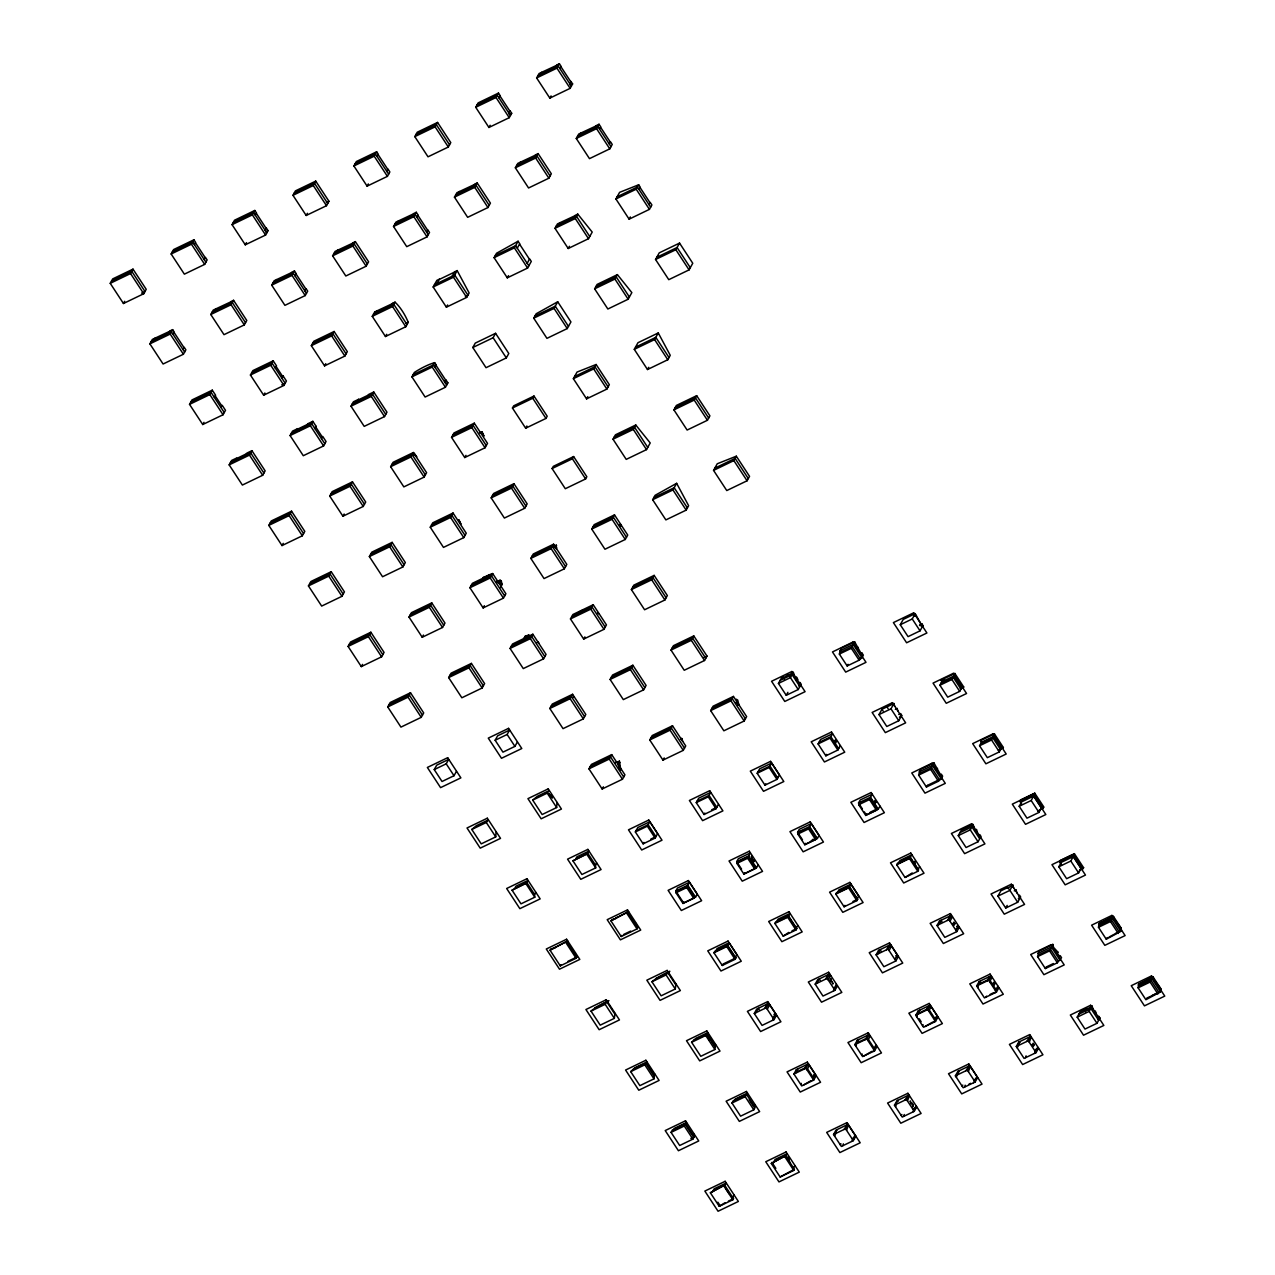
<?xml version="1.0" encoding="UTF-8"?>
<svg xmlns="http://www.w3.org/2000/svg" width="1275" height="1275" viewBox="0 0 1275 1275"><rect width="100%" height="100%" fill="white"/><g stroke="black" fill="none" stroke-linecap="round" stroke-linejoin="round"><path stroke-width="1.5" d="M471.798 829.467L486.301 822.487L488.325 819.921L476.34 825.69L471.798 829.467L481.233 843.875L495.736 836.878L496.118 831.826M532.711 800.126L547.214 793.146L549.238 790.58L537.253 796.349L532.711 800.126L542.146 814.534L556.649 807.537L557.032 802.485M594.963 1007.792C625.435 992.874 597.529 1004.971 591.026 1011.107L600.222 1025.148L614.359 1018.343L615.044 1013.37M655.876 978.451C686.348 963.533 658.442 975.63 651.939 981.766L661.135 995.807L675.272 989.002L675.957 984.029M413.993 453.31L413.722 455.637L413.993 453.31L416.766 456.928L414.646 454.027M496.565 582.213L500.055 580.189L501.25 580.89L502.127 584.476L500.278 587.6M604.573 521.22L604.717 520.152M653.979 1078.857L654.187 1074.777L646.393 1062.872L646.887 1061.979L634.902 1067.749L630.695 1071.638L639.875 1085.647L653.979 1078.857L644.799 1064.832L646.393 1062.872L634.408 1068.641M714.893 1049.516L715.1 1045.436L707.306 1033.531L707.8 1032.638L695.815 1038.408L691.608 1042.297L700.788 1056.306L714.893 1049.516L705.712 1035.507L707.306 1033.531L695.321 1039.3M551.071 546.146L556.41 545.206L556.139 546.353L554.864 545.955M582.404 611.283L582.675 610.135L578.611 612.319M680.547 739.388L680.818 738.241L682.093 738.639L682.571 741.397M681.822 739.787L682.093 738.639M954.847 673.439L951.883 679.479L939.914 685.249L947.707 697.154L959.692 691.385L961.573 687.974L963.741 687.018L954.847 673.439L941.189 680.021L941.795 681.838L939.914 685.249M994.484 733.97L991.536 739.994L979.551 745.763L987.344 757.669L999.329 751.899L1001.226 748.489L1003.377 747.533L994.484 733.97L980.826 740.536L981.447 742.353L979.551 745.763M619.905 526.049L620.686 524.487L619.443 524.726M619.427 768.458L617.929 764.06L619.443 761.159L614.741 762.896M110.24 283.337L112.694 278.906L132.998 269.137L146.211 289.298L143.756 293.728L123.452 303.498L110.24 283.337L130.544 273.551L132.998 269.137M123.452 303.498L124.679 301.298M204.255 259.654L205.482 257.438L207.124 259.957L204.669 264.387L184.365 274.157L171.153 253.996L173.607 249.565L193.912 239.796L195.569 242.314L194.342 244.529M171.153 253.996L191.457 244.21L193.912 239.796M182.978 349.509L184.206 347.294L185.863 349.812L183.393 354.243L163.088 364.012L149.876 343.852L152.347 339.421L169.926 331.197M153.653 340.409L154.881 338.21M168.874 333.078L170.101 330.863L172.651 329.651L174.292 332.169L173.065 334.385M149.876 343.852L170.181 334.066L172.651 329.651M265.152 230.313L266.395 228.097L268.037 230.616L265.582 235.046L245.278 244.816L232.066 224.655L234.52 220.224L254.825 210.455L256.482 212.973L255.255 215.188M232.066 224.655L252.37 214.869L254.825 210.455M245.278 244.816L246.505 242.617M229.787 303.737L231.014 301.522L233.564 300.31L246.776 320.471L244.306 324.902L224.002 334.672L210.789 314.511L213.26 310.08L230.839 301.856M214.567 311.068L215.794 308.869M210.789 314.511L231.094 304.725L233.564 300.31M292.979 195.314L295.433 190.883L315.738 181.114L328.95 201.275L326.496 205.705L306.191 215.475L292.979 195.314L313.283 185.528L315.738 181.114M220.973 407.506L222.201 405.291L225.5 410.327L223.045 414.757L202.741 424.527L189.529 404.366L191.983 399.936L212.287 390.166L215.587 395.202L214.359 397.418M306.191 215.475L307.418 213.276M189.529 404.366L209.833 394.581L212.287 390.166M304.805 290.827L306.032 288.612L307.689 291.13L305.219 295.561L284.915 305.347L271.702 285.17L274.173 280.739L291.752 272.515M275.48 281.727L276.707 279.528M202.741 424.527L203.968 422.328M290.7 274.396L291.927 272.181L294.461 270.969L296.119 273.488L294.892 275.703M271.702 285.17L292.007 275.384L294.461 270.969M387.361 170.085A3.124 2.693 29.1 0 1 388.222 169.416L389.863 171.95L387.409 176.364L367.104 186.15L353.892 165.973L356.347 161.542L376.651 151.773L378.308 154.291L377.081 156.506M281.902 376.762A6.247 5.387 29.1 0 1 283.114 375.95L286.413 381.002L283.958 385.417L263.654 395.202L250.426 375.025L252.896 370.595L273.201 360.825L276.5 365.861L275.272 368.077M353.892 165.973L374.197 156.188L376.651 151.773M367.104 186.15L368.332 183.935M250.426 375.025L270.73 365.24L273.201 360.825M351.613 245.055L352.84 242.856L355.374 241.628L368.603 261.805L366.132 266.22L345.828 276.006L332.616 255.829L335.07 251.414L352.665 243.174M336.393 252.386L337.62 250.187M386.978 171.631L388.222 169.416M263.654 395.202L264.881 392.987M245.613 455.334L246.856 453.119L251.924 450.681L265.136 470.858L262.682 475.272L242.378 485.058L229.165 464.881L231.62 460.466L236.704 458.012L235.477 460.227M332.616 255.829L352.92 246.043L355.374 241.628M414.805 136.632L417.26 132.218L437.564 122.432L450.776 142.609L448.322 147.023L428.017 156.809L414.805 136.632L435.11 126.847L437.564 122.432M281.871 378.165L283.114 375.95M229.165 464.881L249.47 455.095L251.924 450.681M311.339 345.684L313.809 341.27L334.114 331.484L347.326 351.661L344.856 356.076L324.567 365.861L311.339 345.684L331.643 335.899L334.114 331.484M426.631 232.146L427.858 229.93L429.5 232.464L427.045 236.879L406.741 246.665L393.529 226.488L395.983 222.073L413.578 213.833M397.29 223.061L398.533 220.846M324.567 365.861L325.794 363.646M321.523 438.68L322.75 436.464L326.049 441.517L323.595 445.931L303.291 455.717L290.078 435.54L292.533 431.125L297.617 428.671A18.742 16.161 29.1 0 0 299.035 430.583M412.526 215.714L413.753 213.515L416.287 212.287L417.945 214.806L416.718 217.021M393.529 226.488L413.833 216.702L416.287 212.287M508.805 112.949L510.032 110.734L511.689 113.268L509.235 117.683L488.931 127.468L475.718 107.291L478.173 102.877L498.477 93.091L500.135 95.609L498.892 97.824M296.374 430.886L297.617 428.671M306.526 425.993L307.769 423.778L312.837 421.34L316.136 426.376L314.909 428.591M290.078 435.54L310.383 425.754L312.837 421.34M391.25 305.57L392.477 303.37L395.027 302.143A29.771 12.877 64.3 0 1 408.239 322.32L405.769 326.735L385.464 336.52L372.252 316.343L374.723 311.929L392.302 303.689M376.029 312.917L377.257 310.702A29.771 12.877 64.3 0 1 378.516 311.929M475.718 107.291L496.023 97.506L498.477 93.091M488.931 127.468L490.158 125.253M268.802 525.396L271.256 520.981L291.561 511.195L304.789 531.372L302.318 535.787L282.014 545.572L268.802 525.396L289.106 515.61L291.561 511.195M372.252 316.343L392.557 306.558L395.027 302.143M473.439 186.373L474.667 184.174L477.201 182.947L490.413 203.123L487.958 207.538L467.654 217.324L454.442 197.147L456.896 192.732L474.475 184.493M458.203 193.72L459.446 191.505M385.464 336.52L386.707 334.305M367.439 396.652L368.682 394.437L373.75 391.999L386.963 412.176L384.508 416.59L364.204 426.376L350.992 406.199L353.446 401.784L358.53 399.33A6.247 5.387 29.1 0 1 358.912 400.015M454.442 197.147L474.746 187.361L477.201 182.947M569.718 83.608L570.945 81.393L572.602 83.927L570.148 88.342L549.844 98.127L536.632 77.95L539.086 73.536L556.665 65.312M357.287 401.545L358.53 399.33M540.393 74.524L541.62 72.308M282.014 545.572L283.241 543.357M350.992 406.199L371.296 396.413L373.75 391.999M452.163 276.229L454.633 271.814L457.167 270.587L469.152 292.979L466.682 297.394L446.377 307.179L433.165 287.002L436.863 280.373L439.397 279.145L436.943 283.576M555.613 67.177L556.856 64.977L559.39 63.75L561.048 66.268L559.805 68.483M536.632 77.95L556.936 68.165L559.39 63.75M549.844 98.127L551.071 95.912M329.715 496.055L332.169 491.64L352.474 481.854L365.702 502.031L363.232 506.446L342.927 516.232L329.715 496.055L350.019 486.269L352.474 481.854M433.165 287.002L453.47 277.217L457.167 270.587M534.352 157.032L535.58 154.833L538.114 153.606L551.326 173.782L548.872 178.197L528.567 187.983L515.355 167.806L517.809 163.391L535.388 155.167M519.116 164.379L520.359 162.164M446.377 307.179L447.621 304.964M444.816 380.715A29.771 7.825 -33.2 0 1 446.218 380.317L447.876 382.835L445.421 387.249L425.117 397.035L411.905 376.858L414.359 372.443A29.771 7.825 -33.2 0 1 434.663 362.658L436.321 365.176L435.078 367.391M515.355 167.806L535.659 158.02L538.114 153.606M342.927 516.232L344.154 514.016M308.438 585.91L310.909 581.496L331.213 571.71L344.425 591.887L341.955 596.302L321.667 606.087L308.438 585.91L328.743 576.125L331.213 571.71M411.905 376.858L432.209 367.072L434.663 362.658M527.181 263.319L529.635 258.905L531.293 261.423L527.595 268.053L507.291 277.838L494.078 257.662L496.549 253.247L518.08 241.246L519.722 243.78L517.268 248.195M390.628 466.714L393.082 462.299L413.387 452.513L426.599 472.69L424.145 477.105L403.84 486.891L390.628 466.714L410.932 456.944L413.387 452.513M494.078 257.662L514.383 247.876L518.08 241.246M609.354 144.123L610.597 141.923L612.239 144.442L609.785 148.856L589.48 158.642L576.268 138.465L578.722 134.05L596.302 125.827M580.029 135.038L581.257 132.823M444.991 382.516L446.218 380.317M507.291 277.838L508.534 275.623M472.818 347.517L475.272 343.103L495.577 333.317L508.789 353.494L506.334 357.908L486.03 367.694L472.818 347.517L493.122 337.748L495.577 333.317M595.266 127.707L596.493 125.492L599.027 124.265L600.684 126.783L599.457 128.998M576.268 138.465L596.572 128.679L599.027 124.265M369.352 556.569L371.822 552.155L392.126 542.369L405.338 562.546L402.868 566.961L382.564 576.746L369.352 556.569L389.656 546.8L392.126 542.369M573.989 217.563L575.216 215.347L577.766 214.12L592.206 232.082L588.508 238.712L568.204 248.497L554.992 228.321L557.462 223.906L575.041 215.682M558.769 224.894L559.996 222.679M451.541 437.373L453.996 432.958L474.3 423.172L487.512 443.349L485.058 447.764L464.753 457.55L451.541 437.373L471.846 427.603L474.3 423.172M554.992 228.321L575.296 218.551L577.766 214.12M568.204 248.497L569.431 246.282M348.091 646.425L350.545 642.01L370.85 632.225L384.062 652.402L381.608 656.816L361.303 666.602L348.091 646.425L368.395 636.655L370.85 632.225M533.731 318.176L536.185 313.762L557.717 301.777L570.929 321.938L567.248 328.567L546.943 338.353L533.731 318.176L554.035 308.407L557.717 301.777M464.753 457.55L465.981 455.334M430.265 527.228L432.735 522.814L453.039 513.028L466.252 533.205L463.781 537.62L443.477 547.405L430.265 527.228L450.569 517.459L453.039 513.028M649.007 204.638L650.234 202.438L651.892 204.956L649.421 209.371L629.117 219.157L615.905 198.98L619.602 192.35L638.679 184.779L640.321 187.297L639.094 189.513M361.303 666.602L362.53 664.387M512.454 408.032L513.682 405.832L533.986 396.047L547.198 416.224L545.971 418.423L525.667 428.209L512.454 408.032L532.759 398.262L533.986 396.047M615.905 198.98L636.209 189.21L638.679 184.779M629.117 219.157L630.344 216.941M409.004 617.084L411.458 612.669L431.763 602.884L444.975 623.061L442.521 627.475L422.216 637.261L409.004 617.084L429.308 607.314L431.763 602.884M594.628 288.835L597.098 284.421L617.403 274.635L631.842 292.597L628.161 299.227L607.856 309.012L594.628 288.835L614.933 279.066L617.403 274.635M525.667 428.209L526.894 425.993M491.178 497.887L493.648 493.473L513.952 483.687L527.165 503.864L524.694 508.279L504.39 518.064L491.178 497.887L511.482 488.118L513.952 483.687M422.216 637.261L423.443 635.046M387.728 706.94L390.182 702.525L410.486 692.739L423.698 712.916L421.244 717.331L400.94 727.117L387.728 706.94L408.032 697.17L410.486 692.739M573.367 378.691L577.049 372.061L596.126 364.491L609.338 384.668L606.884 389.082L586.58 398.868L573.367 378.691L593.672 368.921L596.126 364.491M469.917 587.743L472.372 583.328L492.676 573.543L505.888 593.72L503.434 598.134L483.129 607.92L469.917 587.743L490.222 577.973L492.676 573.543M655.541 259.494L659.239 252.864L679.543 243.095L692.755 263.256L689.074 269.886L668.769 279.671L655.541 259.494L675.846 249.725L679.543 243.095M586.58 398.868L587.807 396.652M552.091 468.547L553.318 466.347L573.623 456.562L586.835 476.738L585.607 478.938L565.303 488.723L552.091 468.547L572.395 458.777L573.623 456.562M483.129 607.92L484.357 605.705M448.641 677.599L451.095 673.184L471.399 663.398L484.612 683.575L482.157 687.99L461.853 697.776L448.641 677.599L468.945 667.829L471.399 663.398M634.281 349.35L637.962 342.72L658.267 332.95L670.252 355.327L667.797 359.741L647.493 369.527L634.281 349.35L654.585 339.58L658.267 332.95M530.83 558.402L533.285 553.988L553.589 544.202L566.801 564.379L564.347 568.809L544.043 578.579L530.83 558.402L551.135 548.633L553.589 544.202M647.493 369.527L648.72 367.312M613.004 439.206L615.474 434.791L635.779 425.005L650.218 442.967L646.521 449.613L626.216 459.382L613.004 439.206L633.308 429.436L635.779 425.005M434.233 769.59L436.703 765.175L448.672 759.406L446.218 763.821L434.233 769.59L442.043 781.495L454.012 775.726L456.482 771.311M510.064 648.433L512.534 644.002L532.838 634.233L546.051 654.394L543.58 658.824L523.276 668.594L510.064 648.433L530.368 638.648L532.838 634.233M591.727 529.077L594.198 524.647L614.502 514.877L627.714 535.038L625.26 539.468L604.956 549.238L591.727 529.077L612.032 519.292L614.502 514.877M673.917 409.881L676.372 405.45L696.676 395.68L709.904 415.841L707.434 420.272L687.129 430.042L673.917 409.881L694.222 400.095L696.676 395.68M495.146 740.249L497.617 735.834L509.586 730.065L507.131 734.48L495.146 740.249L502.956 752.154L514.925 746.385L517.395 741.97M570.467 618.933L572.921 614.502L593.226 604.732L606.438 624.893L603.983 629.324L583.679 639.094L570.467 618.933L590.771 609.147L593.226 604.732M652.641 499.736L655.111 495.306L676.643 483.321L688.627 505.697L686.173 510.127L665.869 519.897L652.641 499.736L672.945 489.951L676.643 483.321M583.679 639.094L584.906 636.894M549.828 708.486L552.282 704.055L572.587 694.285L585.799 714.446L583.344 718.877L563.04 728.647L549.828 708.486L570.132 698.7L572.587 694.285M631.38 589.592L633.834 585.161L654.139 575.392L667.351 595.553L664.897 599.983L644.592 609.753L631.38 589.592L651.684 579.806L654.139 575.392M713.554 470.395L717.251 463.765L736.328 456.195L749.541 476.356L747.07 480.787L726.766 490.556L713.554 470.395L733.858 460.61L736.328 456.195M610.103 679.447L612.574 675.017L632.862 665.247L646.09 685.408L643.62 689.839L623.316 699.608L610.103 679.447L630.408 669.662L632.862 665.247M514.813 888.308L515.977 886.205L527.962 880.435L525.81 883.527L512.04 890.173L520.997 903.847L534.783 897.218L534.592 894.444L526.798 882.539L512.04 890.173M588.938 768.841L591.409 764.41L611.713 754.641L624.925 774.802L622.455 779.232L602.151 789.002L588.938 768.841L609.243 759.055L611.713 754.641M534.592 894.444L535.755 892.341M671.017 650.107L673.471 645.676L693.775 635.906L707.003 656.067L704.533 660.498L684.229 670.268L671.017 650.107L691.321 640.321L693.775 635.906M602.151 789.002L603.394 786.803M575.726 858.968L576.89 856.864L588.875 851.094L586.723 854.186L572.953 860.832L581.91 874.507L595.696 867.877L595.505 865.103L587.711 853.198L572.953 860.832M649.74 739.962L652.21 735.532L672.515 725.762L685.727 745.923L683.273 750.353L662.968 760.123L649.74 739.962L670.044 730.177L672.515 725.762M595.505 865.103L596.668 863M550.003 950.162L567.598 940.95L550.003 950.162L560.283 965.876L576.109 958.258L576.778 957.047L566.482 941.332M554.944 947.931L555.629 946.719M662.968 760.123L664.195 757.924M560.283 965.876L560.968 964.649M635.348 831.953L637.803 827.523L649.788 821.753L657.581 833.659L655.127 838.073L643.142 843.843L635.348 831.953L647.333 826.168L649.788 821.753M575.408 952.855L574.722 954.067L576.778 957.047L567.997 961.27M710.653 710.621L713.123 706.191L733.428 696.421L746.64 716.598L744.17 721.012L723.865 730.798L710.653 710.621L730.957 700.836L733.428 696.421M643.142 843.843L643.939 842.408M610.916 920.821L628.511 911.609L610.916 920.821L621.196 936.535L637.022 928.917L637.691 927.706L627.396 911.992L626.726 913.203L637.022 928.917M615.857 918.59L616.542 917.378M621.196 936.535L621.881 935.324M696.262 802.613L698.716 798.182L710.701 792.413L708.247 796.827L696.262 802.613L704.055 814.502L716.04 808.732L718.494 804.318M637.691 927.706L635.635 924.726L636.321 923.514M704.055 814.502L704.852 813.067M799.489 683.304L799.983 682.428L801.178 684.229L798.214 689.536L786.245 695.305L778.435 683.416L781.4 678.109L783.217 677.232L784.412 679.033M783.217 677.232L782.722 678.109L788.364 674.746L789.56 676.563M788.364 674.746L787.87 675.623L793.369 672.339L794.07 675.033M778.435 683.416L790.42 677.631L793.369 672.339M675.782 891.018L677.455 888.038L689.424 882.268L697.218 894.173L695.56 897.154L683.591 902.923L675.782 891.018L687.767 885.248L689.424 882.268M675.989 892.771L676.786 891.337L687.56 886.157L694.556 896.851L693.759 898.285L683.002 903.465L675.989 892.771L686.763 887.591L687.56 886.157M786.245 695.305L787.902 692.325M796.142 678.188L796.636 677.312L797.417 680.149M798.851 685.998L799.345 685.121M683.002 903.465L683.798 902.031M757.175 773.272L759.629 768.841L771.614 763.072L779.408 774.977L776.953 779.392L764.968 785.161L757.175 773.272L769.144 767.502L771.614 763.072M764.968 785.161L765.765 783.727M854.617 641.787L853.166 644.401L861.9 657.725L859.127 660.195L847.158 665.964L839.348 654.075L841.197 648.258L854.617 641.787L861.47 654.091L862.012 653.103L863.35 655.127L861.9 657.725L858.553 659.334M839.348 654.075L851.333 648.306L853.166 644.401L839.747 650.856M736.695 861.693L738.352 858.697L750.337 852.927L748.68 855.907L736.695 861.693L741.572 869.12M736.902 863.43L737.699 861.996L748.473 856.816L755.469 867.51L754.673 868.944L743.915 874.124L736.902 863.43L747.66 858.25L748.473 856.816M847.158 665.964L848.066 664.307M743.915 874.124L744.712 872.69M818.088 743.931L820.542 739.5L832.527 733.731L830.057 738.161L818.088 743.931L825.881 755.836L837.866 750.051L840.321 745.636M744.488 873.582L756.473 867.813L758.131 864.832M713.952 952.776L714.765 951.341L727.547 945.173L735.882 957.876L735.069 959.326L722.288 965.478L713.952 952.776L726.75 946.608L729.077 942.783L736.87 954.688L735.213 957.668M825.881 755.836L826.678 754.386M919.992 624.623L921.809 623.746L922.988 625.563L920.04 630.854L908.071 636.639L900.262 624.734L903.226 619.427L915.195 613.658L921.315 624.623L919.498 625.515M654.187 1074.777L654.681 1073.885M900.262 624.734L912.247 618.965L915.195 613.658M722.288 965.478L723.084 964.043L735.882 957.876M802.485 839.779L797.608 832.352L799.266 829.356L811.251 823.586L819.044 835.492L817.387 838.472L805.402 844.241M797.815 834.089L798.612 832.655L809.386 827.475L816.383 838.169L815.586 839.603L804.828 844.783L797.815 834.089L808.573 828.909L809.386 827.475M921.315 624.623L921.809 623.746M797.608 832.352L809.593 826.582L811.251 823.586M804.828 844.783L805.625 843.349M898.716 714.478L900.532 713.602L901.728 715.418L898.779 720.726L886.794 726.495L879.001 714.59L881.949 709.283L893.934 703.513L894.62 706.207M813.211 839.173L810.852 841.277M879.001 714.59L890.97 708.82L893.934 703.513M774.865 923.435L775.678 922L788.46 915.832L796.795 928.535L795.982 929.985L783.201 936.137L774.865 923.435L787.663 917.267L788.46 915.832M896.692 709.362L897.186 708.486L897.967 711.322M715.1 1045.436L715.594 1044.544M900.038 714.478L900.532 713.602M788.317 916.438L789.974 913.442L778.005 919.211L776.347 922.207L788.317 916.438L796.11 928.327L797.783 925.347M899.401 717.172L901.728 715.418M671.064 1132.375L672.355 1130.048L685.567 1123.689L694.174 1136.822L692.883 1139.133L679.671 1145.508L671.064 1132.375L684.277 1126.016L685.567 1123.689M783.201 936.137L788.795 932.392M858.521 803.011L860.179 800.015L872.164 794.245L870.506 797.242L858.521 803.011L862.426 808.956M858.728 804.748L859.525 803.314L870.299 798.134L877.296 808.828L876.499 810.262L865.741 815.442L858.728 804.748L869.486 799.568L870.299 798.134M754.274 1013.497L756.728 1009.067L768.713 1003.298L776.507 1015.203L774.053 1019.633L762.067 1025.403L754.274 1013.497L766.243 1007.728L768.713 1003.298M755.82 1012.748L758.274 1008.334L759.278 1009.864M865.741 815.442L866.538 814.008M693.154 1136.503L694.317 1134.399M764.713 1008.461L767.168 1004.047L768.172 1005.577L769.717 1004.843L767.263 1009.258M864.37 811.936L866.315 814.9L878.3 809.131L879.957 806.151M835.778 894.094L836.575 892.659L849.373 886.492L857.692 899.21L856.896 900.644L844.114 906.796L835.778 894.094L848.576 887.926L849.373 886.492M773.048 1018.087L775.503 1013.673L773.957 1014.422M772.507 1020.367L774.148 1017.418M849.23 887.097L850.887 884.101L858.697 896.006L857.023 898.987L849.23 887.097L837.261 892.867L838.918 889.87L850.887 884.101M731.977 1103.034L733.268 1100.707L746.481 1094.348L755.087 1107.481L753.796 1109.808L740.584 1116.167L731.977 1103.034L745.19 1096.675L746.481 1094.348M933.906 762.832L932.455 765.43L941.189 778.754L938.416 781.24L926.431 787.01L918.637 775.104L920.486 769.287L933.906 762.832L940.743 775.12L941.301 774.132L942.623 776.156L941.189 778.754L927.77 785.225M844.114 906.796L844.911 905.362M918.637 775.104L930.622 769.335L932.455 765.43L919.036 771.885M815.187 984.157L817.642 979.742L829.627 973.957L827.156 978.387L815.187 984.157L822.981 996.062L834.966 990.293L837.42 985.862L835.874 986.611M816.733 983.407L819.188 978.993L820.192 980.523M926.431 787.01L927.355 785.352M755.23 1105.058L754.067 1107.162L749.19 1099.719M825.61 979.136L828.081 974.706M828.16 979.917L830.631 975.503L829.085 976.236M710.366 1192.778L724.614 1185.112L733.492 1198.659L732.87 1199.759L719.227 1206.325L710.366 1192.778L724.614 1185.112M712.342 1192.109L714.191 1188.794L726.176 1183.025L724.327 1186.34M896.692 864.753L897.488 863.318L910.286 857.151L918.606 869.869L917.809 871.303L905.027 877.455L896.692 864.753L909.489 858.585L911.8 854.76L899.831 860.545L898.158 863.526L910.143 857.756L917.936 869.662L919.61 866.665M833.962 988.747L836.416 984.332M833.42 991.026L835.061 988.077M719.227 1206.325L724.965 1202.771M793.911 1074.012L796.365 1069.598L808.35 1063.828L816.143 1075.717L813.689 1080.148L801.704 1085.918L793.911 1074.012L805.896 1068.243L808.35 1063.828M795.457 1073.263L797.911 1068.848M905.027 877.455L912.215 872.945M913.793 862.41L915.195 861.119L914.844 864.02M732.121 1198.229L733.97 1194.914M804.35 1068.992L806.804 1064.561M806.9 1069.773L809.354 1065.358M800.7 1084.372L801.274 1083.352M803.25 1085.168L810.932 1080.722M876.1 954.816L878.555 950.401L890.54 944.632L898.333 956.521L895.879 960.952L883.894 966.721L876.1 954.816L888.069 949.046L890.54 944.632M877.646 954.067L880.101 949.652L881.105 951.182M812.685 1078.602L815.139 1074.188L813.593 1074.937M886.523 949.795L888.994 945.365M889.073 950.576L891.544 946.162L889.998 946.911M771.279 1163.438L785.528 1155.772L794.405 1169.318L793.783 1170.418L780.141 1177L771.279 1163.438L785.528 1155.772M773.256 1162.768L775.104 1159.453L787.073 1153.684L785.241 1156.999M979.327 835.523L979.822 834.631L981.001 836.448L978.052 841.755L966.067 847.524L958.274 835.619L961.222 830.312L973.207 824.543L973.909 827.236M894.859 959.406L897.329 954.991L895.783 955.74M958.274 835.619L970.259 829.85L973.207 824.543M788.779 1160.696L789.831 1162.306M780.141 1177L792.699 1170.147M854.824 1044.671L857.278 1040.257L869.263 1034.487L866.809 1038.902L854.824 1044.671L862.617 1056.577L874.602 1050.807L877.057 1046.377L875.511 1047.126M856.37 1043.922L858.824 1039.507M855.828 1046.201L856.402 1045.181M975.981 830.407L976.475 829.515L977.256 832.352M793.034 1168.888L794.883 1165.573M865.263 1039.651L867.717 1035.22M867.813 1040.432L870.267 1036.017M861.613 1055.047L862.187 1054.027M864.163 1055.828L871.845 1051.381M937.013 925.475L939.468 921.06L951.453 915.291L948.983 919.705L937.013 925.475L944.807 937.38L956.792 931.611L959.246 927.18L957.7 927.929M938.559 924.726L941.014 920.311L942.018 921.841M873.598 1049.261L876.052 1044.847M873.056 1051.54L873.63 1050.52M947.437 920.454L949.907 916.024L950.911 917.57M949.987 921.235L952.457 916.821M833.547 1134.527L836.017 1130.112L847.987 1124.343L855.796 1136.232L853.326 1140.663L841.357 1146.432L833.547 1134.527L845.532 1128.757L847.987 1124.343M834.663 1134.192L835.284 1133.092L835.794 1133.858M835.906 1131.977L836.782 1129.73L835.093 1133.778M1021.897 804.429L1019.857 801.306L1020.59 799.967L1034.742 793.162L1043.97 807.218L1037.914 811.107M834.551 1136.057L835.173 1134.957M1019.187 806.278L1021.657 801.863L1033.627 796.094L1041.42 807.983L1038.966 812.414L1026.981 818.183L1019.187 806.278L1031.172 800.509L1033.627 796.094M843.986 1129.507L847.222 1124.709L847.716 1125.474M955.772 930.065L958.242 925.65L956.696 926.399M848.497 1125.108L846.536 1130.288M1019.857 801.306L1034.009 794.484L1034.742 793.162L1034.902 796.875M840.337 1144.902L840.958 1143.787M843.349 1143.85L842.887 1145.683M915.737 1015.33L918.191 1010.916L930.176 1005.146L937.97 1017.036L935.515 1021.466L923.53 1027.236L915.737 1015.33L927.722 1009.561L930.176 1005.146M917.283 1014.581L919.737 1010.167M916.741 1016.86L917.315 1015.84M852.322 1139.133L855.286 1135.467L854.521 1135.85M851.78 1141.412L853.788 1138.814M926.176 1010.31L928.63 1005.879M928.726 1011.091L931.18 1006.676L929.634 1007.425M922.526 1025.706L923.1 1024.686M925.076 1026.487L932.758 1022.04M1018.964 896.038L1019.458 895.146L1020.653 896.962L1017.689 902.27L1005.72 908.039L997.927 896.134L1000.875 890.827L1007.84 887.48L1009.035 889.281M1007.84 887.48L1007.346 888.356L1012.844 885.057L1013.545 887.751M934.511 1019.936L936.966 1015.506M933.969 1022.215L934.543 1021.195M997.927 896.134L1009.896 890.364L1012.844 885.057M894.46 1105.186L896.931 1100.771L908.9 1095.002L906.445 1099.417L894.46 1105.186L902.254 1117.091L914.239 1111.322L916.709 1106.907L914.542 1108.756M896.006 1104.437L897.696 1100.389L898.206 1101.17M1005.72 908.039L1007.186 905.393M895.464 1106.716L896.086 1105.616M1015.617 890.922L1016.111 890.03L1016.892 892.867M904.899 1100.166L908.135 1095.368L909.41 1095.767L907.449 1100.947M1018.327 898.732L1018.821 897.839M901.25 1115.561L901.871 1114.446M904.262 1114.509L903.8 1116.342M976.65 985.989L979.104 981.575L991.089 975.805L988.635 980.22L976.65 985.989L984.443 997.895L996.428 992.125L998.883 987.711L997.337 988.444M978.196 985.24L980.65 980.826M977.654 987.519L978.228 986.499M913.235 1109.792L916.199 1106.126M912.693 1112.071L914.701 1109.489M987.089 980.969L989.543 976.538M989.639 981.75L992.093 977.335L990.548 978.084M1061.533 864.944L1059.493 861.82L1060.226 860.497L1074.395 853.676L1083.607 867.733L1079.335 870.777M985.989 997.146L986.563 996.126M1058.824 866.793L1061.294 862.378L1073.279 856.609L1081.072 868.514L1078.602 872.929L1066.633 878.698L1058.824 866.793L1070.809 861.023L1073.279 856.609M995.424 990.595L997.879 986.165M994.883 992.874L995.44 991.854M1059.493 861.82L1073.646 854.999L1074.395 853.676M955.373 1075.845L957.844 1071.43L969.813 1065.661L977.622 1077.566L975.152 1081.981L963.167 1087.75L955.373 1075.845L967.358 1070.076L969.813 1065.661M957.111 1074.411L956.378 1077.391M956.919 1075.112L958.609 1071.064L959.119 1071.829M965.812 1070.825L969.048 1066.027L970.323 1066.426L968.363 1071.606M962.163 1086.22L962.784 1085.105M1038.487 954.991L1037.962 953.445L1039.396 950.847L1052.815 944.377L1053.596 947.405L1057.899 952.138L1057.358 953.126L1059.668 956.664L1060.226 955.676L1061.549 957.7L1057.342 962.784L1045.357 968.554L1037.563 956.648L1038.487 954.991L1050.457 949.222L1052.815 944.377M965.175 1085.168L964.713 1087.001M974.148 1080.451L977.112 1076.785L976.22 1079.033M973.606 1082.73L974.227 1081.614M975.455 1079.415L974.992 1081.248M1037.563 956.648L1049.548 950.879L1050.457 949.222L1058.266 961.127M1045.357 968.554L1046.281 966.896M1016.287 1046.504L1018.757 1042.089L1030.726 1036.32L1028.272 1040.735L1016.287 1046.504L1024.08 1058.409L1036.065 1052.64L1038.519 1048.225L1037.133 1049.692M1018.024 1045.07L1017.291 1048.05M1018.629 1043.954L1018.757 1042.089M1017.832 1045.771L1019.522 1041.723L1020.032 1042.488M1026.726 1041.484L1029.961 1036.687L1031.236 1037.085L1029.276 1042.265M1121.203 928.264L1114.446 919.434L1113.362 916.295L1112.135 917.857L1120.948 931.308L1106.27 939.213L1098.476 927.308L1099.034 923.594L1113.362 916.295L1121.203 928.264L1121.378 930.527L1109.107 937.013M1026.088 1055.828L1025.626 1057.66M1035.061 1051.11L1035.683 1049.994L1036.177 1050.775M1034.519 1053.389L1035.141 1052.273M1035.906 1051.907L1036.288 1048.895L1038.025 1047.46L1037.754 1048.592M1098.476 927.308L1110.445 921.538L1112.135 917.857L1098.604 924.375M1106.27 939.213L1107.194 937.555M1098.253 1017.067L1098.747 1016.191L1099.927 1017.992L1096.978 1023.299L1084.993 1029.068L1077.2 1017.163L1080.148 1011.872L1087.129 1008.509L1088.308 1010.31M1087.129 1008.509L1086.635 1009.386L1092.133 1006.087L1092.834 1008.796M1077.2 1017.163L1089.185 1011.394L1092.133 1006.087M1094.906 1011.952L1095.4 1011.075L1096.181 1013.912M1160.84 988.778L1154.098 979.949L1152.998 976.809L1151.787 978.371L1160.585 991.823L1145.906 999.727L1138.113 987.822L1138.671 984.109L1152.998 976.809L1160.84 988.778L1160.585 991.823L1146.831 998.07M1138.113 987.822L1150.098 982.053L1151.787 978.371L1138.24 984.89M499.449 581.225L500.055 580.189M500.645 581.91L501.25 580.89M523.467 639.269L525.316 636.145L528.679 635.03L529.89 635.715L529.268 636.751L528.073 636.05L528.679 635.03M523.563 639.811L525.316 636.145L528.041 637.723M591.026 1011.107L605.163 1004.302L606.932 1002.023L614.741 1013.928M651.939 981.766L666.076 974.961L667.845 972.682L675.654 984.587M556.251 548.601L556.41 545.206M737.938 705.075L738.783 704.438L737.715 700.071L736.312 699.21M111.467 281.122L131.771 271.336L144.983 291.513L141.605 293.138M172.38 251.781L192.684 241.995L205.897 262.172M233.293 222.44L253.597 212.654L266.81 232.831M294.206 193.099L314.511 183.313L327.723 203.49M355.119 163.758L375.424 153.972L388.636 174.149M416.033 134.417L436.337 124.647L449.549 144.808M476.946 105.076L497.25 95.306L510.462 115.467M537.859 75.735L558.163 65.965L571.375 86.126M265.503 231.843L268.037 230.616M326.416 202.502L328.95 201.275M509.155 114.479L511.689 113.268M570.068 85.138L572.602 83.927M151.103 341.636L171.408 331.851L184.636 352.027M212.017 312.295L232.321 302.51L245.533 322.687M272.93 282.954L293.234 273.169L306.446 293.346M333.843 253.613L354.147 243.844L367.359 264.005M394.756 224.273L415.06 214.503L428.273 234.664M455.669 194.932L475.973 185.162L489.186 205.323M516.582 165.591L536.887 155.821L550.099 175.982M577.495 136.25L597.8 126.48L611.012 146.657M439.222 279.48L454.442 272.149M190.756 402.151L211.06 392.365L224.273 412.542M251.669 372.81L271.973 363.04L285.186 383.201L281.791 384.843M312.582 343.469L332.887 333.699L346.099 353.86M373.495 314.128L393.8 304.358L407.012 324.519M434.408 284.787L454.697 275.017L467.925 295.178L465.375 296.406M495.306 255.446L515.61 245.677L528.838 265.838M556.219 226.105L576.523 216.336L589.735 236.513M617.132 196.78L637.436 186.995L650.648 207.172M405.705 323.531L408.239 322.32M236.337 458.681L246.489 453.788M297.234 429.34L307.387 424.447A6.247 5.387 29.1 0 0 307.865 425.085M368.3 395.107L358.147 399.999A6.247 5.387 29.1 0 1 358.546 400.669M230.393 462.666L250.697 452.896L263.909 473.057M291.306 433.325L311.61 423.555L324.822 443.716M352.219 403.984L372.523 394.214L385.735 414.375M413.132 374.643L433.436 364.873L446.648 385.034M534.958 315.977L555.262 306.191L568.475 326.368M595.871 286.636L616.176 276.85L629.388 297.027M656.784 257.295L677.089 247.509L690.301 267.686M270.029 523.18L290.333 513.411L303.546 533.572M330.942 493.839L351.247 484.07L364.459 504.231M391.855 464.498L412.16 454.729L425.372 474.906M452.768 435.173L473.073 425.388L486.285 445.565M574.595 376.492L594.899 366.706L608.111 386.883M635.508 347.151L655.812 337.365L669.024 357.542M309.682 583.695L329.986 573.925L343.198 594.102M370.595 554.37L390.899 544.584L404.111 564.761M431.492 525.029L451.796 515.243L465.024 535.42M492.405 495.688L512.709 485.902L525.938 506.079M614.231 437.006L634.536 427.221L647.748 447.398M675.144 407.665L695.449 397.88L708.661 418.057M349.318 644.226L369.623 634.44L382.835 654.617M410.231 614.885L430.536 605.099L443.748 625.276M471.144 585.544L491.449 575.758L504.661 595.935M532.058 556.203L552.362 546.417L565.574 566.594M592.971 526.862L613.275 517.076L626.487 537.253M653.884 497.521L674.188 487.735L687.4 507.912M714.797 468.18L735.101 458.394L748.313 478.571M388.955 704.74L409.259 694.955L422.471 715.132M449.868 675.399L470.172 665.614L483.384 685.791M571.694 616.717L591.998 606.932L605.211 627.109M632.607 587.377L652.912 577.591L666.124 597.768M511.307 646.218L531.611 636.432L544.823 656.609M536.679 642.839L538.193 642.106L539.182 643.62M551.055 706.27L571.359 696.485L584.572 716.662M611.331 677.232L631.635 667.447L644.847 687.623M672.244 647.891L692.548 638.106L705.76 658.283M572.634 697.489L574.148 696.756M703.609 657.709L707.003 656.067M590.182 766.626L610.486 756.84L623.698 777.017M650.983 737.747L671.288 727.961L684.5 748.138M711.896 708.406L732.201 698.636L745.413 718.797M780.109 680.42L792.078 674.65L799.887 686.556M914.558 616.351L916.39 615.474M840.273 652.418L852.258 646.648L860.051 658.538M856.226 648.353L858.266 647.365M794.803 678.188L796.636 677.312M796.094 680.133L797.911 679.256M859.972 654.075L862.012 653.103M921.172 626.439L922.988 625.563M941.795 681.838L953.78 676.069L961.573 687.974M941.157 682.986L953.142 677.216L960.936 689.122M636.145 830.503L648.13 824.734L655.924 836.639L650.792 839.109M697.058 801.162L709.043 795.393L716.837 807.298L711.705 809.768M757.972 771.821L769.957 766.052L777.75 777.957M818.885 742.496L830.87 736.711L838.663 748.616M895.369 709.362L897.186 708.486M960.314 688.659L963.741 687.018M981.447 742.353L993.416 736.583L1001.226 748.489M980.81 743.5L992.779 737.731L1000.588 749.636M919.562 773.447L931.547 767.678L939.34 779.583M935.499 769.383L937.555 768.395M998.261 750.003L1003.377 747.533M870.124 812.287L877.296 808.828M623.634 934.463L630.663 931.085M729.077 942.783L717.092 948.552L715.434 951.548L727.403 945.779L734.225 956.186M959.932 832.639L971.917 826.869L979.71 838.775M974.642 830.392L976.475 829.515M791.998 930.846L796.795 928.535M852.895 901.505L857.692 899.21M632.623 1069.773L645.803 1063.414L654.378 1076.514M693.536 1040.432L706.717 1034.089L715.291 1047.173M630.695 1071.638L644.799 1064.832M691.608 1042.297L705.712 1035.507M1014.294 890.906L1016.111 890.03M774.961 1015.952L776.507 1015.203M896.787 957.27L898.333 956.521M1080.068 869.438L1083.607 867.733M1099.034 923.594L1112.565 917.076L1121.378 930.527L1115.753 933.427M1037.962 953.445L1051.381 946.974L1060.115 960.314M680.228 1127.068L673.375 1130.367L674.555 1128.263L686.524 1122.494L685.36 1124.598L692.182 1135.021M1099.401 925.65L1111.37 919.881L1119.179 931.786M796.03 1072.243L804.908 1067.972M856.943 1042.902L865.821 1038.631M917.841 1013.561L926.734 1009.29M978.754 984.22L987.647 979.949M1055.859 953.126L1057.899 952.138M814.597 1076.467L816.143 1075.717M936.424 1017.785L937.97 1017.036M1046.695 966.769L1053.405 963.533M690.875 1138.416L694.174 1136.822M990.117 994.42L993.671 992.699M1138.671 984.109L1152.217 977.59L1161.015 991.042L1151.962 995.6M1078.857 1014.183L1090.842 1008.413L1098.636 1020.319M1139.037 986.165L1151.022 980.395L1158.816 992.301M1098.11 1018.868L1099.927 1017.992M855.796 1136.232L853.628 1138.081M969 1084.101L970.61 1083.32M728.376 1201.13L733.492 1198.659M483.368 578.404L483.161 577.559L489.504 574.674L491.034 574.387L491.528 575.838M479.48 432.958L481.998 431.906L483.863 435.954L481.998 431.906M619.921 769.941L620.734 769.67L619.443 761.159M434.871 365.877L436.13 365.511L446.043 380.635M611.586 919.61L614.438 918.94M550.673 948.951L553.525 948.265M1101.313 922.096L1106.939 920.964M619.841 525.906L621.1 525.683L620.686 524.487M483.161 577.559L488.357 576.619M618.407 762.896L619.937 762.625M944.648 680.165L941.189 680.021L943.165 683.033M553.988 547.055L556.904 547.963M496.676 581.304L502.127 584.476L498.19 583.153M735.595 702.477L738.783 704.438M597.465 612.877L598.756 613.881M377.065 311.036L378.197 312.136M560.857 66.603L570.77 81.728M600.493 127.118L610.406 142.242M640.146 187.632L650.043 202.773M1034.009 794.484L1043.221 808.541M1073.646 854.999L1082.873 869.072M556.936 68.165L570.148 88.342M596.572 128.679L609.785 148.856M636.209 189.21L649.421 209.371M675.846 249.725L689.074 269.886M912.247 618.965L920.04 630.854M951.883 679.479L959.692 691.385M991.536 739.994L999.329 751.899M1031.172 800.509L1038.966 812.414M1070.809 861.023L1078.602 872.929M1110.445 921.538L1118.255 933.443M1150.098 982.053L1157.891 993.958M980.826 740.536L982.802 743.564M499.943 95.944L509.857 111.068M496.023 97.506L509.235 117.683M535.659 158.02L548.872 178.197M575.296 218.551L588.508 238.712M614.933 279.066L628.161 299.227M654.585 339.58L667.797 359.741M694.222 400.095L707.434 420.272M733.858 460.61L747.07 480.787M851.333 648.306L859.127 660.195M890.97 708.82L898.779 720.726M930.622 769.335L938.416 781.24M970.259 829.85L978.052 841.755M1009.896 890.364L1017.689 902.27M1049.548 950.879L1057.342 962.784M1089.185 1011.394L1096.978 1023.299M886.954 706.876L888.149 708.677M1084.674 1010.342L1085.854 1012.143M881.949 709.283L883.129 711.099M519.547 244.099L529.46 259.239M435.11 126.847L448.322 147.023M474.746 187.361L487.958 207.538M514.383 247.876L527.595 268.053M554.035 308.407L567.248 328.567M593.672 368.921L606.884 389.082M633.308 429.436L646.521 449.613M672.945 489.951L686.173 510.127M870.506 797.242L878.3 809.131M990.197 980.73L995.982 989.575M909.489 858.585L917.809 871.303M790.42 677.631L798.214 689.536M830.057 738.161L837.866 750.051M948.983 919.705L956.792 931.611M988.635 980.22L996.428 992.125M1028.272 1040.735L1036.065 1052.64M869.486 799.568L876.499 810.262M939.468 921.06L940.472 922.59M979.104 981.575L980.108 983.105M378.117 154.626L388.03 169.75A3.124 2.693 29.1 0 0 387.425 170.149M417.754 215.14L427.667 230.265M374.197 156.188L387.409 176.364M413.833 216.702L427.045 236.879M453.47 277.217L466.682 297.394M493.122 337.748L506.334 357.908M532.759 398.262L545.971 418.423M572.395 458.777L585.607 478.938M612.032 519.292L625.26 539.468M651.684 579.806L664.897 599.983M691.321 640.321L704.533 660.498M730.957 700.836L744.17 721.012M809.593 826.582L817.387 838.472M929.284 1010.071L935.069 1018.916M848.576 887.926L856.896 900.644M769.144 767.502L776.953 779.392M888.069 949.046L895.879 960.952M927.722 1009.561L935.515 1021.466M967.358 1070.076L975.152 1081.981M808.573 828.909L815.586 839.603M878.555 950.401L879.559 951.931M918.191 1010.916L919.195 1012.446M957.844 1071.43L958.226 1074.06M919.243 1018.789L921.172 1021.737M313.283 185.528L326.496 205.705M352.92 246.043L366.132 266.22M392.557 306.558L405.769 326.735M432.209 367.072L445.421 387.249M471.846 427.603L485.058 447.764M511.482 488.118L524.694 508.279M551.135 548.633L564.347 568.809M590.771 609.147L603.983 629.324M630.408 669.662L643.62 689.839M670.044 730.177L683.273 750.353M748.68 855.907L756.473 867.813M868.371 1039.412L874.156 1048.241M787.663 917.267L795.982 929.985M708.247 796.827L716.04 808.732M827.156 978.387L834.966 990.293M866.809 1038.902L874.602 1050.807M906.445 1099.417L914.239 1111.322M747.66 858.25L754.673 868.944M857.278 1040.257L858.282 1041.787M256.291 213.308L266.204 228.432M295.943 273.822L305.841 288.947M570.132 698.7L583.344 718.877M530.368 638.648L543.58 658.824M609.243 759.055L622.455 779.232M252.37 214.869L265.582 235.046M292.007 275.384L305.219 295.561M331.643 335.899L344.856 356.076M371.296 396.413L384.508 416.59M410.932 456.944L424.145 477.105M450.569 517.459L463.781 537.62M490.222 577.973L503.434 598.134M687.767 885.248L695.56 897.154M807.457 1068.753L813.259 1077.582M726.75 946.608L735.069 959.326M647.333 826.168L655.127 838.073M766.243 1007.728L774.053 1019.633M805.896 1068.243L813.689 1080.148M845.532 1128.757L853.326 1140.663M686.763 887.591L693.759 898.285M796.365 1069.598L797.369 1071.128M195.378 242.648L205.291 257.773M276.133 366.531L282.747 376.619A6.247 5.387 29.1 0 0 282.11 376.97M315.77 427.045L322.384 437.134M191.457 244.21L204.669 264.387M231.094 304.725L244.306 324.902M270.73 365.24L283.958 385.417M310.383 425.754L323.595 445.931M350.019 486.269L363.232 506.446M389.656 546.8L402.868 566.961M429.308 607.314L442.521 627.475M468.945 667.829L482.157 687.99M635.635 924.726L627.396 911.992M788.635 1159.724L787.743 1156.935L789.066 1158.943L788.189 1160.282L787.328 1158.975L788.428 1159.836M547.214 793.146L556.649 807.537M666.076 974.961L675.272 989.002M586.723 854.186L595.696 867.877M784.906 1156.871L793.783 1170.418M745.19 1096.675L753.796 1109.808M507.131 734.48L514.925 746.385M771.885 1162.338L775.837 1168.362M174.117 332.504L184.014 347.629M215.22 395.872L221.834 405.96M130.544 273.551L143.756 293.728M170.181 334.066L183.393 354.243M209.833 394.581L223.045 414.757M249.47 455.095L262.682 475.272M289.106 515.61L302.318 535.787M328.743 576.125L341.955 596.302M368.395 636.655L381.608 656.816M408.032 697.17L421.244 717.331M565.813 942.544L576.109 958.258M486.301 822.487L495.736 836.878M525.81 883.527L534.783 897.218M605.163 1004.302L614.359 1018.343M726.272 1189.304L729.204 1193.767M723.993 1186.212L732.87 1199.759M684.277 1126.016L692.883 1139.133M446.218 763.821L454.012 775.726M717.873 1202.213L719.849 1205.226M618.487 763.072L620.734 769.67M489.504 574.674L489.998 576.125M459.255 191.84A3.124 2.693 29.1 0 1 459.59 192.525M392.477 303.37A29.771 12.877 64.3 0 1 393.736 304.598M374.723 311.929A29.771 12.877 64.3 0 1 375.966 313.156M446.473 383.233A29.771 7.825 -33.2 0 1 447.876 382.835M434.902 365.59A29.771 7.825 -33.2 0 1 436.321 365.176M316.136 426.376A6.247 5.387 29.1 0 1 315.451 426.663M711.753 1040.639L712.884 1042.791L711.753 1040.639M713.363 1043.348L714.159 1045.006L713.363 1043.348M836.368 741.46L835.508 743.102L834.44 741.476L835.364 739.93L836.368 741.46M876.052 801.879L875.192 803.521L874.14 801.895L875.048 800.349L876.052 801.879M954.959 923.61L954.098 925.252L953.031 923.626L953.939 922.08L954.959 923.61M994.819 983.726L993.958 985.352L992.906 983.742L993.815 982.196L994.819 983.726M1034.2 1044.719L1033.34 1046.345L1032.288 1044.735L1033.196 1043.173L1034.2 1044.719M548.951 793.544L550.386 796.429L548.951 793.544M550.864 794.803L552.266 797.783L550.864 794.803M707.976 1037.228L709.107 1039.731L707.976 1037.228M751.469 856.242L752.362 858.601L751.469 856.242M751.581 858.266L752.393 860.322L751.581 858.266M753.382 859.78L753.987 861.533L753.382 859.78M735.452 1098.938L734.288 1101.026L746.273 1095.257L747.437 1093.153L735.452 1098.938M830.631 978.547L831.443 981.017L830.631 978.547M830.153 979.965L830.567 981.415L830.153 979.965M832.113 981.622L832.878 983.806L832.113 981.622M910.238 1101.202L911.242 1103.767L910.238 1101.202M912.294 1103.321L913.107 1105.377L912.294 1103.321M912.533 1105.234L912.948 1106.684L912.533 1105.234M447.668 757.685L427.364 767.454L440.576 787.631L460.881 777.862L447.668 757.685M508.582 728.344L488.277 738.129L501.489 758.29L521.794 748.521L508.582 728.344M487.321 818.199L467.017 827.985L480.229 848.146L500.533 838.376L487.321 818.199M548.234 788.858L527.93 798.644L541.142 818.805L561.446 809.035L548.234 788.858M791.871 671.495L771.566 681.28L784.778 701.457L805.083 691.672L791.871 671.495M852.784 642.154L832.479 651.939L845.692 672.116L865.996 662.331L852.784 642.154M913.697 612.813L893.392 622.598L906.605 642.775L926.909 632.99L913.697 612.813M526.957 878.714L506.653 888.5L519.865 908.661L540.17 898.891L526.957 878.714M587.871 849.373L567.566 859.159L580.778 879.32L601.083 869.55L587.871 849.373M648.784 820.032L628.479 829.818L641.692 849.995L661.996 840.209L648.784 820.032M709.697 790.691L689.393 800.477L702.605 820.654L722.909 810.868L709.697 790.691M770.61 761.35L750.306 771.136L763.518 791.313L783.822 781.527L770.61 761.35M831.523 732.009L811.219 741.795L824.431 761.972L844.735 752.186L831.523 732.009M892.436 702.668L872.132 712.454L885.344 732.631L905.648 722.845L892.436 702.668M953.333 673.343L933.045 683.113L946.257 703.29L966.562 693.504L953.333 673.343M566.594 939.229L546.29 949.014L559.502 969.191L579.806 959.406L566.594 939.229M627.507 909.888L607.203 919.673L620.415 939.85L640.719 930.065L627.507 909.888M688.42 880.547L668.116 890.332L681.328 910.509L701.633 900.724L688.42 880.547M749.333 851.206L729.029 860.992L742.241 881.168L762.546 871.383L749.333 851.206M810.247 821.865L789.942 831.651L803.154 851.827L823.459 842.042L810.247 821.865M871.16 792.54L850.855 802.31L864.067 822.487L884.372 812.701L871.16 792.54M932.073 763.199L911.768 772.969L924.981 793.146L945.285 783.36L932.073 763.199M992.986 733.858L972.682 743.628L985.894 763.805L1006.198 754.019L992.986 733.858M606.231 999.743L585.926 1009.529L599.154 1029.706L619.459 1019.92L606.231 999.743M667.144 970.403L646.839 980.188L660.067 1000.365L680.372 990.579L667.144 970.403M728.057 941.062L707.752 950.847L720.965 971.024L741.269 961.238L728.057 941.062M788.97 911.721L768.666 921.506L781.878 941.683L802.182 931.898L788.97 911.721M849.883 882.396L829.579 892.165L842.791 912.342L863.095 902.557L849.883 882.396M910.796 853.055L890.492 862.824L903.704 883.001L924.008 873.216L910.796 853.055M971.709 823.714L951.405 833.483L964.617 853.66L984.922 843.875L971.709 823.714M1032.622 794.373L1012.318 804.143L1025.53 824.319L1045.835 814.534L1032.622 794.373M645.883 1060.258L625.579 1070.044L638.791 1090.221L659.095 1080.435L645.883 1060.258M706.796 1030.917L686.492 1040.703L699.704 1060.88L720.008 1051.094L706.796 1030.917M767.709 1001.592L747.405 1011.362L760.617 1031.539L780.922 1021.753L767.709 1001.592M828.622 972.251L808.318 982.021L821.53 1002.198L841.835 992.412L828.622 972.251M889.536 942.91L869.231 952.68L882.443 972.857L902.748 963.071L889.536 942.91M950.433 913.569L930.144 923.339L943.357 943.516L963.661 933.73L950.433 913.569M1011.346 884.228L991.042 893.998L1004.27 914.175L1024.574 904.405L1011.346 884.228M1072.259 854.887L1051.955 864.673L1065.167 884.834L1085.471 875.064L1072.259 854.887M685.52 1120.789L665.215 1130.558L678.428 1150.735L698.732 1140.95L685.52 1120.789M746.433 1091.448L726.128 1101.217L739.341 1121.394L759.645 1111.609L746.433 1091.448M807.346 1062.107L787.042 1071.877L800.254 1092.053L820.558 1082.268L807.346 1062.107M868.259 1032.766L847.955 1042.536L861.167 1062.712L881.471 1052.927L868.259 1032.766M929.172 1003.425L908.868 1013.195L922.08 1033.372L942.384 1023.586L929.172 1003.425M990.085 974.084L969.781 983.87L982.993 1004.031L1003.298 994.261L990.085 974.084M1050.998 944.743L1030.694 954.529L1043.906 974.69L1064.211 964.92L1050.998 944.743M1111.912 915.402L1091.607 925.188L1104.819 945.349L1125.124 935.579L1111.912 915.402M725.156 1181.303L704.852 1191.073L718.064 1211.25L738.368 1201.464L725.156 1181.303M786.069 1151.962L765.765 1161.732L778.977 1181.909L799.282 1172.123L786.069 1151.962M846.983 1122.622L826.678 1132.391L839.89 1152.568L860.195 1142.783L846.983 1122.622M907.896 1093.281L887.591 1103.05L900.803 1123.227L921.108 1113.457L907.896 1093.281M968.809 1063.94L948.504 1073.725L961.717 1093.886L982.021 1084.117L968.809 1063.94M1029.722 1034.599L1009.418 1044.384L1022.63 1064.545L1042.934 1054.776L1029.722 1034.599M1090.635 1005.258L1070.331 1015.043L1083.543 1035.204L1103.847 1025.435L1090.635 1005.258M1151.548 975.917L1131.244 985.702L1144.456 1005.863L1164.76 996.094L1151.548 975.917M460.833 523.945L458.888 519.961L460.833 523.945"/></g></svg>
